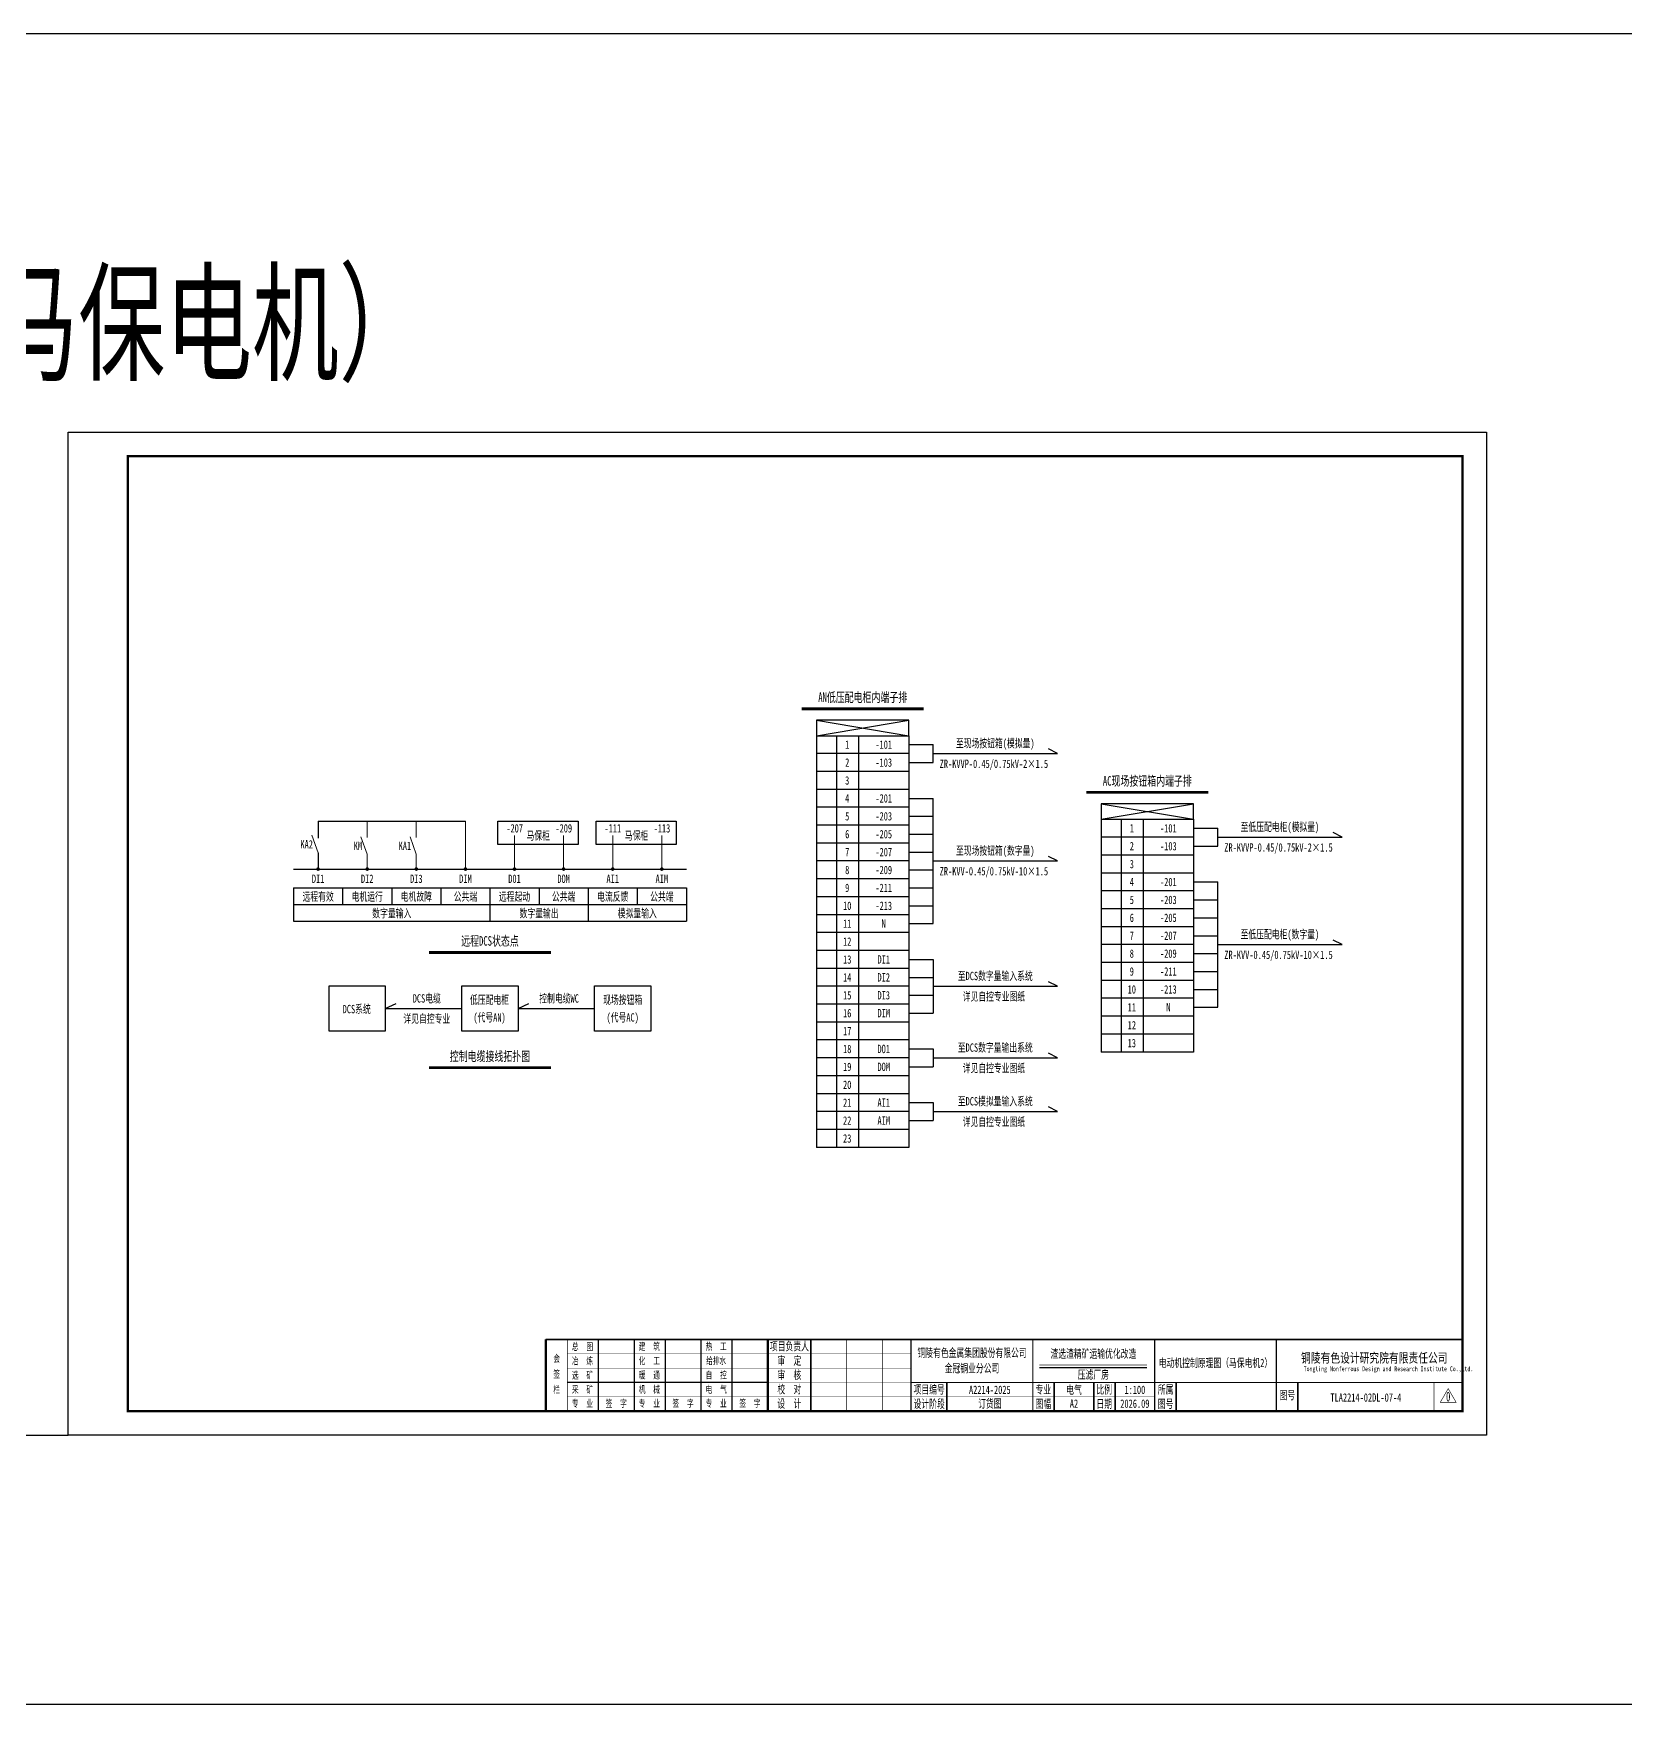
# Model space of a CAD drawing. Header units: millimetres. Extents: x 257344 to 1270023, y 272924 to 540726.
# Drawn here: x 983550 to 1050194, y 272924 to 342924 of the extents above; entities that cross this region are included whole.
import ezdxf
from ezdxf.enums import TextEntityAlignment as Align

# ---------------------------------------------------------------- set-up
doc = ezdxf.new("R2010")
doc.units = ezdxf.units.MM
for name, color, linetype, lineweight in [('CAXA0层', 7, 'Continuous', 25), ('SW', 8, 'Continuous', 20), ('TEXT', 4, 'Continuous', 0)]:
    doc.layers.add(name, color=color, linetype=linetype, lineweight=lineweight)
for name, color, linetype in [('动力平面设备层', 1, 'Continuous'), ('图框', 7, 'Continuous'), ('标注-照明', 7, 'Continuous'), ('照明平面导线层', 3, 'Continuous'), ('照明平面设备层', 1, 'Continuous')]:
    doc.layers.add(name, color=color, linetype=linetype)
doc.styles.add('HZ', font='', dxfattribs={"width": 0.75})
doc.styles.add('标准', font='', dxfattribs={"width": 0.667})
doc.styles.get('HZ').set_extended_font_data('SimSun')
doc.styles.get('标准').set_extended_font_data('NSimSun')

# ---------------------------------------------------------------- blocks, each defined once
blk = doc.blocks.new('3')
at = {"layer": 'TEXT', "color": 7, "lineweight": 25, "style": 'HZ', "width": 0.75}
for s, height, p in [('铜陵有色设计研究院有限责任公司', 400, (221501, 249018)), ('Tongling Nonferrous Design and Research Institute Co.,Ltd.', 200, (221613, 248659))]:
    blk.add_text(s, height=height, dxfattribs=at).set_placement(p)
blk = doc.blocks.new('铜陵有色图签02')
at = {"layer": '图框', "linetype": 'Continuous', "lineweight": 50}
for p, q in [((-38401, 3003), (-38401, 1)), ((-29100, 3001), (-29100, 0))]:
    blk.add_line(p, q, dxfattribs=at)
at = {"layer": '图框', "color": 7, "linetype": 'Continuous', "lineweight": 25}
for p, q in [((-36201, 3010), (-36201, 9)), ((-34701, 3010), (-34701, 9)), ((-33401, 3017), (-33401, 16)), ((-31901, 3017), (-31901, 16)), ((-30601, 3017), (-30601, 16)), ((-29100, 1201), (-37501, 1201))]:
    blk.add_line(p, q, dxfattribs=at)
at = {"layer": '图框', "color": 7, "linetype": 'Continuous', "lineweight": 35}
for p, q in [((-27300, 3001), (-27300, 1)), ((-21600, 1197), (-21600, -3)), ((-17100, 1200), (-17100, 0)), ((-15450, 0), (-15450, 1200)), ((-14550, 1200), (-14550, 0)), ((-12000, 1201), (-12000, 1)), ((-6900, 1202), (-6900, 2))]:
    blk.add_line(p, q, dxfattribs=at)
at = {"layer": '图框', "lineweight": 25}
blk.add_line((-17723, 1830), (-13223, 1830), dxfattribs=at)
at = {"layer": '图框', "lineweight": 70, "const_width": 70}
blk.add_lwpolyline([(-17980, 3001), (0, 3001), (-38401, 3001)], dxfattribs=at)
at = {"layer": '图框', "color": 7, "linetype": 'Continuous', "lineweight": 25, "const_width": 25}
for points in [[(-37501, 3000), (-37501, 0)], [(-25800, 3001), (-25800, 1)], [(-24300, 3001), (-24300, 1)], [(-23100, 2401), (-37501, 2401)], [(-23100, 1801), (-37501, 1801)], [(-23100, 1201), (-29100, 1201)], [(-602, 943), (-932, 371), (-272, 371), (-602, 943)], [(-12900, 600), (-18000, 600), (-37501, 600)]]:
    blk.add_lwpolyline(points, dxfattribs=at)
at = {"layer": '图框', "linetype": 'Continuous', "lineweight": 50, "const_width": 50}
for points in [[(-23100, 3001), (-23100, 1)], [(-18000, 3000), (-18000, 0)]]:
    blk.add_lwpolyline(points, dxfattribs=at)
at = {"layer": '图框', "lineweight": 50, "const_width": 50}
for points in [[(-12900, 3001), (-12900, 1)], [(-7800, 3001), (-7800, 1)], [(0, 3000), (0, 0)], [(-23100, 1200), (0, 1200)]]:
    blk.add_lwpolyline(points, dxfattribs=at)
at = {"layer": '图框', "lineweight": 25, "const_width": 35}
blk.add_lwpolyline([(-17723, 1930), (-13223, 1930)], dxfattribs=at)
at = {"layer": '图框', "color": 7, "linetype": 'Continuous', "lineweight": 35, "const_width": 25}
blk.add_lwpolyline([(-1200, 1201), (-1200, 0)], dxfattribs=at)
at = {"layer": '图框', "linetype": 'Continuous', "lineweight": 70, "const_width": 70}
blk.add_lwpolyline([(-38401, 1), (0, 0)], dxfattribs=at)
at = {"layer": '图框', "lineweight": 25}
blk.add_blockref('3', (-228268, -246986), dxfattribs=at)
at = {"layer": 'TEXT', "color": 7, "lineweight": 25, "style": '标准', "width": 0.667}
for s, height, p in [('总  图', 300, (-36862, 2555)), ('建  筑', 300, (-34062, 2562)), ('热  工', 300, (-31262, 2562)), ('项目负责人', 350, (-28197, 2541)), ('会', 300, (-37942, 2054)), ('冶  炼', 300, (-36862, 1955)), ('化  工', 300, (-34062, 1962)), ('给排水', 300, (-31262, 1962)), ('审  定', 350, (-28197, 1941)), ('签', 300, (-37942, 1404)), ('选  矿', 300, (-36862, 1355)), ('暖  通', 300, (-34062, 1362)), ('自  控', 300, (-31262, 1362)), ('审  核', 350, (-28197, 1341)), ('栏', 300, (-37942, 754)), ('采  矿', 300, (-36862, 754)), ('机  械', 300, (-34062, 761)), ('电  气', 300, (-31262, 761)), ('校  对', 350, (-28197, 741)), ('项目编号', 350, (-22343, 730)), ('专业', 350, (-17559, 730)), ('比例', 350, (-15009, 730)), ('所属', 350, (-12438, 730)), ('图号', 350, (-7339, 495)), ('专  业', 300, (-36862, 170)), ('签  字', 300, (-35449, 170)), ('专  业', 300, (-34062, 177)), ('签  字', 300, (-32649, 177)), ('专  业', 300, (-31262, 177)), ('签  字', 300, (-29849, 177)), ('设  计', 350, (-28197, 139)), ('设计阶段', 350, (-22343, 130)), ('图幅', 350, (-17559, 130)), ('日期', 350, (-15009, 130)), ('图号', 350, (-12438, 130))]:
    blk.add_text(s, height=height, dxfattribs=at).set_placement(p, align=Align.CENTER)

msp = doc.modelspace()

# ---------------------------------------------------------------- linework, layer by layer
at = {"color": 2, "linetype": 'ByBlock', "lineweight": 25}
for p, q in [((1016350.8, 314158.7), (1020217.9, 313507.8)), ((1016350.8, 313507.8), (1020217.9, 314158.7)), ((1016350.8, 313507.8), (1016350.8, 296262.4)), ((1016350.8, 313507.8), (1020217.9, 313507.8)), ((1017186.7, 313507.8), (1017186.7, 296262.4)), ((1018106.2, 313507.8), (1018106.2, 296262.4)), ((1020217.9, 313507.8), (1020217.9, 296262.4)), ((1020217.9, 312758), (1016350.8, 312758)), ((1020217.9, 312008.2), (1016350.8, 312008.2)), ((1020217.9, 311258.4), (1016350.8, 311258.4)), ((1020217.9, 310508.6), (1016350.8, 310508.6)), ((1020217.9, 309758.8), (1016350.8, 309758.8)), ((1020217.9, 309009), (1016350.8, 309009)), ((1020217.9, 308259.2), (1016350.8, 308259.2)), ((1020217.9, 307509.4), (1016350.8, 307509.4)), ((1020217.9, 306759.6), (1016350.8, 306759.6)), ((1020217.9, 306009.8), (1016350.8, 306009.8)), ((1020217.9, 305260), (1016350.8, 305260)), ((1020217.9, 304510.2), (1016350.8, 304510.2)), ((1020217.9, 303760.4), (1016350.8, 303760.4)), ((1020217.9, 303010.6), (1016350.8, 303010.6)), ((1020217.9, 302260.8), (1016350.8, 302260.8)), ((1020217.9, 301511), (1016350.8, 301511)), ((1020217.9, 300761.2), (1016350.8, 300761.2)), ((1020217.9, 300011.4), (1016350.8, 300011.4)), ((1020217.9, 299261.6), (1016350.8, 299261.6)), ((1020217.9, 298511.8), (1016350.8, 298511.8)), ((1020217.9, 297762), (1016350.8, 297762)), ((1020217.9, 297012.2), (1016350.8, 297012.2)), ((1020217.9, 296262.4), (1016350.8, 296262.4))]:
    msp.add_line(p, q, dxfattribs=at)
at = {"color": 1, "linetype": 'ByBlock'}
for p, q in [((1020217.9, 313132.9), (1021236.8, 313132.9)), ((1021236.8, 312383.1), (1021236.8, 313132.9)), ((1020217.9, 312383.1), (1021236.8, 312383.1)), ((1021236.8, 312758), (1026438.1, 312758)), ((1020217.9, 310883.5), (1021236.8, 310883.5)), ((1021236.8, 305634.9), (1021236.8, 310883.5)), ((1020217.9, 310133.7), (1021236.8, 310133.7)), ((1032138.4, 309629.8), (1033157.4, 309629.8)), ((1033157.4, 308880), (1033157.4, 309629.8)), ((1020217.9, 309383.9), (1021236.8, 309383.9)), ((1032138.4, 308880), (1033157.4, 308880)), ((1033157.4, 309254.9), (1038358.6, 309254.9)), ((1020217.9, 308634.1), (1021236.8, 308634.1)), ((1021236.8, 308259.2), (1026438.1, 308259.2)), ((1020217.9, 307884.3), (1021236.8, 307884.3)), ((1032138.4, 307380.4), (1033157.4, 307380.4)), ((1033157.4, 302131.8), (1033157.4, 307380.4)), ((1020217.9, 307134.5), (1021236.8, 307134.5)), ((1032138.4, 306630.6), (1033157.4, 306630.6)), ((1020217.9, 306384.7), (1021236.8, 306384.7)), ((1020217.9, 305634.9), (1021236.8, 305634.9)), ((1032138.4, 305880.8), (1033157.4, 305880.8)), ((1032138.4, 305131), (1033157.4, 305131)), ((1033157.4, 304756.1), (1038358.6, 304756.1)), ((1020217.9, 304135.3), (1021236.8, 304135.3)), ((1032138.4, 304381.2), (1033157.4, 304381.2)), ((1020217.9, 303385.5), (1021236.8, 303385.5)), ((1032138.4, 303631.4), (1033157.4, 303631.4)), ((1020217.9, 302635.7), (1021236.8, 302635.7)), ((1021236.8, 303010.6), (1026438.1, 303010.6)), ((1032138.4, 302881.6), (1033157.4, 302881.6)), ((1020217.9, 301885.9), (1021236.8, 301885.9)), ((1032138.4, 302131.8), (1033157.4, 302131.8)), ((1020217.9, 300386.3), (1021236.8, 300386.3)), ((1020217.9, 299636.5), (1021236.8, 299636.5)), ((1021236.8, 300011.4), (1026438.1, 300011.4)), ((1020217.9, 298136.9), (1021236.8, 298136.9)), ((1021236.8, 297762), (1026438.1, 297762)), ((1020217.9, 297387.1), (1021236.8, 297387.1))]:
    msp.add_line(p, q, dxfattribs=at)
at = {"color": 3, "linetype": 'ByBlock', "lineweight": 25}
for p, q in [((1028271.4, 310655.5), (1032138.4, 310004.7)), ((1028271.4, 310004.7), (1032138.4, 310655.5)), ((1028271.4, 310004.7), (1028271.4, 300257.2)), ((1028271.4, 310004.7), (1032138.4, 310004.7)), ((1029107.3, 310004.7), (1029107.3, 300257.2)), ((1030026.7, 310004.7), (1030026.7, 300257.2)), ((1032138.4, 310004.7), (1032138.4, 300257.2)), ((1032138.4, 309254.9), (1028271.4, 309254.9)), ((1032138.4, 308505.1), (1028271.4, 308505.1)), ((1032138.4, 307755.3), (1028271.4, 307755.3)), ((1032138.4, 307005.5), (1028271.4, 307005.5)), ((1032138.4, 306255.7), (1028271.4, 306255.7)), ((1032138.4, 305505.9), (1028271.4, 305505.9)), ((1032138.4, 304756.1), (1028271.4, 304756.1)), ((1032138.4, 304006.3), (1028271.4, 304006.3)), ((1032138.4, 303256.5), (1028271.4, 303256.5)), ((1032138.4, 302506.7), (1028271.4, 302506.7)), ((1032138.4, 301756.9), (1028271.4, 301756.9)), ((1032138.4, 301007.1), (1028271.4, 301007.1)), ((1032138.4, 300257.2), (1028271.4, 300257.2))]:
    msp.add_line(p, q, dxfattribs=at)
at = {"color": 3}
msp.add_line((975008.8, 284214.5), (985008.8, 284214.5), dxfattribs=at)
msp.add_lwpolyline([(267543.6, 342923.7), (1270023.5, 342923.7), (1270023.5, 272923.7), (267543.6, 272923.7)], close=True, dxfattribs=at)
at = {"color": 2, "linetype": 'ByBlock', "lineweight": 25}
msp.add_lwpolyline([(1016350.8, 313507.8), (1020217.9, 313507.8), (1020217.9, 314158.7), (1016350.8, 314158.7)], close=True, dxfattribs=at)
at = {"color": 3, "linetype": 'ByBlock', "lineweight": 25}
msp.add_lwpolyline([(1028271.4, 310004.7), (1032138.4, 310004.7), (1032138.4, 310655.5), (1028271.4, 310655.5)], close=True, dxfattribs=at)
at = {"color": 7, "linetype": 'ByBlock', "lineweight": 20, "const_width": 75}
for points in [[(995436.8, 307920.5, 1), (995511.8, 307920.5, 1)], [(997493.3, 307920.5, 1), (997568.3, 307920.5, 1)], [(999549.8, 307920.5, 1), (999624.8, 307920.5, 1)], [(1001606.3, 307920.5, 1), (1001681.3, 307920.5, 1)], [(1003662.8, 307920.5, 1), (1003737.8, 307920.5, 1)], [(1005719.3, 307920.5, 1), (1005794.3, 307920.5, 1)], [(1007775.8, 307920.5, 1), (1007850.8, 307920.5, 1)], [(1009832.3, 307920.5, 1), (1009907.3, 307920.5, 1)]]:
    msp.add_lwpolyline(points, format="xyb", close=True, dxfattribs=at)
at = {"layer": 'CAXA0层', "color": 2, "linetype": 'ByBlock', "lineweight": 40}
for p, q in [((1015735.3, 314662.1), (1020833.4, 314662.1)), ((1000123, 304455.9), (1005221.1, 304455.9)), ((1000123, 299625.8), (1005221.1, 299625.8))]:
    msp.add_line(p, q, dxfattribs=at)
at = {"layer": 'CAXA0层', "color": 2, "linetype": 'ByBlock', "lineweight": 0}
for p, q in [((1015735.3, 314596.7), (1020833.4, 314596.7)), ((1000123, 304390.4), (1005221.1, 304390.4)), ((1000123, 299560.3), (1005221.1, 299560.3))]:
    msp.add_line(p, q, dxfattribs=at)
at = {"layer": 'CAXA0层', "color": 3, "linetype": 'ByBlock', "lineweight": 40}
msp.add_line((1027655.9, 311159), (1032754, 311159), dxfattribs=at)
at = {"layer": 'CAXA0层', "color": 3, "linetype": 'ByBlock', "lineweight": 0}
msp.add_line((1027655.9, 311093.5), (1032754, 311093.5), dxfattribs=at)
at = {"layer": 'SW', "color": 7, "linetype": 'ByBlock', "lineweight": 25}
for p, q in [((994446, 307135.5), (1010898, 307135.5)), ((994446, 307135.5), (994446, 305739.2)), ((996502.5, 307135.5), (996502.5, 306437.4)), ((998559, 307135.5), (998559, 306437.4)), ((1000615.5, 307135.5), (1000615.5, 306437.4)), ((1002672, 307135.5), (1002672, 305739.2)), ((1004728.5, 307135.5), (1004728.5, 306437.4)), ((1006785, 307135.5), (1006785, 305739.2)), ((1008841.5, 307135.5), (1008841.5, 306437.4)), ((1010898, 307135.5), (1010898, 305739.2)), ((994446, 306437.4), (1010898, 306437.4)), ((994446, 305739.2), (1010898, 305739.2))]:
    msp.add_line(p, q, dxfattribs=at)
at = {"layer": '动力平面设备层', "color": 1, "linetype": 'ByBlock', "lineweight": -3, "ltscale": 100}
for p, q in [((1026438.1, 312758), (1026061.5, 312951.2)), ((1038358.6, 309254.9), (1037982.1, 309448.1)), ((1026438.1, 308259.2), (1026061.5, 308452.4)), ((1038358.6, 304756.1), (1037982.1, 304949.3)), ((1021236.8, 304135.3), (1021236.8, 301885.9)), ((1026438.1, 303010.6), (1026061.5, 303203.8)), ((1021236.8, 300386.3), (1021236.8, 299636.5)), ((1026438.1, 300011.4), (1026061.5, 300204.6)), ((1021236.8, 298136.9), (1021236.8, 297387.1)), ((1026438.1, 297762), (1026061.5, 297955.2))]:
    msp.add_line(p, q, dxfattribs=at)
at = {"layer": '动力平面设备层', "color": 3, "linetype": 'ByBlock', "lineweight": -3, "ltscale": 100}
for p, q in [((1003005.3, 309928.2), (1006364, 309928.2)), ((1003005.3, 308955.8), (1003005.3, 309928.2)), ((1006364, 309928.2), (1006364, 308955.8)), ((1007118.3, 309928.2), (1010477, 309928.2)), ((1007118.3, 308955.8), (1007118.3, 309928.2)), ((1010477, 309928.2), (1010477, 308955.8)), ((1006364, 308955.8), (1003005.3, 308955.8)), ((1010477, 308955.8), (1007118.3, 308955.8))]:
    msp.add_line(p, q, dxfattribs=at)
at = {"layer": '图框', "linetype": 'Continuous', "lineweight": 100, "const_width": 100}
msp.add_lwpolyline([(987508.8, 285214.5), (1043408.8, 285214.5), (1043408.8, 325214.5), (987508.8, 325214.5)], close=True, dxfattribs=at)
at = {"layer": '标注-照明', "linetype": 'ByBlock', "lineweight": 25, "ltscale": 100}
for p, q in [((995474.3, 309928.2), (995474.3, 309209.3)), ((995474.3, 309928.2), (1001643.8, 309928.2)), ((995474.3, 308605.8), (995474.3, 307920.5)), ((994446, 307920.5), (1010898, 307920.5)), ((998287.5, 302083.7), (998740.2, 302286.9)), ((998287.5, 302083.7), (1001493.8, 302083.7)), ((1003850.2, 302083.7), (1004302.9, 302286.9)), ((1003850.2, 302083.7), (1007056.6, 302083.7))]:
    msp.add_line(p, q, dxfattribs=at)
for points in [[(998287.5, 301137.9), (995931.1, 301137.9), (995931.1, 303029.6), (998287.5, 303029.6)], [(1003850.2, 301137.9), (1001493.8, 301137.9), (1001493.8, 303029.6), (1003850.2, 303029.6)], [(1009413, 301137.9), (1007056.6, 301137.9), (1007056.6, 303029.6), (1009413, 303029.6)]]:
    msp.add_lwpolyline(points, close=True, dxfattribs=at)
at = {"layer": '照明平面导线层', "color": 0, "linetype": 'ByBlock', "lineweight": 20}
for p, q in [((997530.8, 309243.8), (997530.8, 309928.2)), ((999587.3, 309243.8), (999587.3, 309928.2)), ((1001643.8, 307920.5), (1001643.8, 309928.2)), ((995474.3, 308605.8), (995212.9, 309337)), ((997530.8, 308542), (997269.4, 309273.1)), ((999587.3, 308542), (999325.9, 309273.1)), ((1003700.3, 307920.5), (1003700.3, 309326.8)), ((1005756.8, 307920.5), (1005756.8, 309326.8)), ((1007813.3, 307920.5), (1007813.3, 309326.8)), ((1009869.8, 307920.5), (1009869.8, 309326.8)), ((997530.8, 307920.5), (997530.8, 308542)), ((999587.3, 307920.5), (999587.3, 308542))]:
    msp.add_line(p, q, dxfattribs=at)
at = {"layer": '照明平面设备层', "color": 0, "lineweight": -3, "ltscale": 100}
msp.add_lwpolyline([(985008.8, 326214.5), (1044408.8, 326214.5), (1044408.8, 284214.5), (985008.8, 284214.5)], close=True, dxfattribs=at)

# ---------------------------------------------------------------- block references
at = {"layer": '图框', "lineweight": 25}
msp.add_blockref('铜陵有色图签02', (1043408.8, 285214.5), dxfattribs=at)

# ---------------------------------------------------------------- texts
at = {"layer": 'SW', "color": 4, "linetype": 'ByBlock', "lineweight": 25, "style": '标准', "width": 0.667}
for s, height, p in [('110kW给料泵（马保电机）', 4000, (979069.6, 328795.2)), ('DCS电缆', 350, (1000025.9, 302328.1)), ('低压配电柜', 350, (1002653.7, 302269.9)), ('控制电缆WC', 350, (1005567, 302328.1)), ('现场按钮箱', 350, (1008230.6, 302269.9)), ('DCS系统', 350, (997091, 301881.6)), ('详见自控专业', 350, (1000025.9, 301479.4)), ('(代号AN)', 350, (1002653.7, 301531)), ('(代号AC)', 350, (1008230.6, 301531))]:
    msp.add_text(s, height=height, dxfattribs=at).set_placement(p, align=Align.CENTER)
at = {"layer": 'SW', "color": 2, "linetype": 'ByBlock', "lineweight": 25, "style": '标准', "width": 0.667}
for s, p in [('AN低压配电柜内端子排', (1018284.1, 314917.2)), ('远程DCS状态点', (1002671.8, 304710.9)), ('控制电缆接线拓扑图', (1002671.8, 299880.8))]:
    msp.add_text(s, height=400, dxfattribs=at).set_placement(p, align=Align.CENTER)
at = {"layer": 'SW', "color": 7, "linetype": 'ByBlock', "lineweight": 25, "style": '标准', "width": 0.667}
for s, p in [('1', (1017635, 312958)), ('-101', (1019164.3, 312958)), ('至现场按钮箱(模拟量)', (1023836, 313015.2)), ('2', (1017635, 312208.2)), ('-103', (1019164.3, 312208.2)), ('ZR-KVVP-0.45/0.75kV-2×1.5', (1023779.1, 312155.3)), ('3', (1017635, 311458.4)), ('4', (1017635, 310708.6)), ('-201', (1019164.3, 310708.6)), ('5', (1017635, 309958.8)), ('-203', (1019164.3, 309958.8)), ('-207', (1003705.9, 309453.9)), ('马保柜', (1004694.6, 309147.9)), ('-209', (1005762.4, 309453.9)), ('-111', (1007818.9, 309453.9)), ('马保柜', (1008807.6, 309147.9)), ('-113', (1009875.4, 309453.9)), ('6', (1017635, 309209)), ('-205', (1019164.3, 309209)), ('1', (1029555.5, 309454.9)), ('-101', (1031084.8, 309454.9)), ('至低压配电柜(模拟量)', (1035756.6, 309512.1)), ('7', (1017635, 308459.2)), ('-207', (1019164.3, 308459.2)), ('至现场按钮箱(数字量)', (1023836, 308516.4)), ('2', (1029555.5, 308705.1)), ('-103', (1031084.8, 308705.1)), ('ZR-KVVP-0.45/0.75kV-2×1.5', (1035699.6, 308652.2)), ('8', (1017635, 307709.4)), ('-209', (1019164.3, 307709.4)), ('ZR-KVV-0.45/0.75kV-10×1.5', (1023779.1, 307656.5)), ('3', (1029555.5, 307955.3)), ('DI1', (995474.8, 307340.1)), ('DI2', (997531.3, 307340.1)), ('DI3', (999587.8, 307340.1)), ('DIM', (1001644.3, 307340.1)), ('D01', (1003700.8, 307340.1)), ('DOM', (1005757.3, 307340.1)), ('AI1', (1007813.8, 307340.1)), ('AIM', (1009870.3, 307340.1)), ('9', (1017635, 306959.6)), ('-211', (1019164.3, 306959.6)), ('4', (1029555.5, 307205.5)), ('-201', (1031084.8, 307205.5)), ('远程有效', (995474.8, 306591.6)), ('电机运行', (997531.3, 306591.6)), ('电机故障', (999587.8, 306591.6)), ('公共端', (1001644.3, 306591.6)), ('远程起动', (1003700.8, 306591.6)), ('公共端', (1005757.3, 306591.6)), ('电流反馈', (1007813.8, 306591.6)), ('公共端', (1009870.3, 306591.6)), ('5', (1029555.5, 306455.7)), ('-203', (1031084.8, 306455.7)), ('数字量输入', (998559, 305893.4)), ('数字量输出', (1004728.5, 305893.4)), ('模拟量输入', (1008841.5, 305893.4)), ('10', (1017635, 306209.8)), ('-213', (1019164.3, 306209.8)), ('6', (1029555.5, 305705.9)), ('-205', (1031084.8, 305705.9)), ('11', (1017635, 305460)), ('N', (1019164.3, 305460)), ('7', (1029555.5, 304956.1)), ('-207', (1031084.8, 304956.1)), ('至低压配电柜(数字量)', (1035756.6, 305013.3)), ('12', (1017635, 304710.2)), ('8', (1029555.5, 304206.3)), ('-209', (1031084.8, 304206.3)), ('ZR-KVV-0.45/0.75kV-10×1.5', (1035699.6, 304153.3)), ('13', (1017635, 303960.4)), ('DI1', (1019164.3, 303960.4)), ('9', (1029555.5, 303456.5)), ('-211', (1031084.8, 303456.5)), ('14', (1017635, 303210.6)), ('DI2', (1019164.3, 303210.6)), ('至DCS数字量输入系统', (1023836, 303267.8)), ('15', (1017635, 302460.8)), ('DI3', (1019164.3, 302460.8)), ('详见自控专业图纸', (1023779.1, 302407.9)), ('10', (1029555.5, 302706.7)), ('-213', (1031084.8, 302706.7)), ('16', (1017635, 301711)), ('DIM', (1019164.3, 301711)), ('11', (1029555.5, 301956.9)), ('N', (1031084.8, 301956.9)), ('17', (1017635, 300961.2)), ('12', (1029555.5, 301207.1)), ('18', (1017635, 300211.4)), ('DO1', (1019164.3, 300211.4)), ('至DCS数字量输出系统', (1023836, 300268.6)), ('13', (1029555.5, 300457.2)), ('19', (1017635, 299461.6)), ('DOM', (1019164.3, 299461.6)), ('详见自控专业图纸', (1023779.1, 299408.7)), ('20', (1017635, 298711.8)), ('21', (1017635, 297962)), ('AI1', (1019164.3, 297962)), ('至DCS模拟量输入系统', (1023836, 298019.2)), ('22', (1017635, 297212.2)), ('AIM', (1019164.3, 297212.2)), ('详见自控专业图纸', (1023779.1, 297159.3)), ('23', (1017635, 296462.4))]:
    msp.add_text(s, height=350, dxfattribs=at).set_placement(p, align=Align.CENTER)
at = {"layer": 'SW', "color": 3, "linetype": 'ByBlock', "lineweight": 25, "style": '标准', "width": 0.667}
msp.add_text('AC现场按钮箱内端子排', height=400, dxfattribs=at).set_placement((1030204.7, 311414), align=Align.CENTER)
at = {"layer": 'SW', "color": 7, "linetype": 'ByBlock', "lineweight": 25, "style": '标准', "width": 0.667}
for s, p in [('KA2', (995257.4, 308958.2)), ('KM', (997313.9, 308894.4)), ('KA1', (999370.4, 308894.4))]:
    msp.add_text(s, height=350, dxfattribs=at).set_placement(p, align=Align.MIDDLE_RIGHT)
at = {"layer": 'SW', "color": 4, "linetype": 'Continuous', "lineweight": 25, "style": '标准', "width": 0.667}
for s, height, p in [('铜陵有色金属集团股份有限公司', 350, (1022862.7, 287482.6)), ('渣选渣精矿运输优化改造', 350, (1027945.6, 287445.5)), ('金冠铜业分公司', 350, (1022862.7, 286834.9)), ('电动机控制原理图（马保电机2）', 350, (1033059.7, 287061.4)), ('电气', 350, (1027133, 285934.2)), ('压滤厂房', 350, (1027945.6, 286568.8)), ('A2214-2025', 350, (1023608.2, 285934.2)), ('A2', 350, (1027133, 285354.5)), ('2026.09', 350, (1029683, 285354.5)), ('1:100', 350, (1029683, 285934.2)), ('TLA2214-02DL-07-4', 350, (1039358.1, 285611)), ('0', 400, (1042806.6, 285622.4))]:
    msp.add_text(s, height=height, dxfattribs=at).set_placement(p, align=Align.CENTER)
at = {"layer": 'SW', "color": 1, "linetype": 'Continuous', "lineweight": 25, "style": '标准', "width": 0.667}
msp.add_text('订货图', height=350, dxfattribs=at).set_placement((1023608.2, 285354.5), align=Align.CENTER)

doc.saveas('drawing.dxf')
